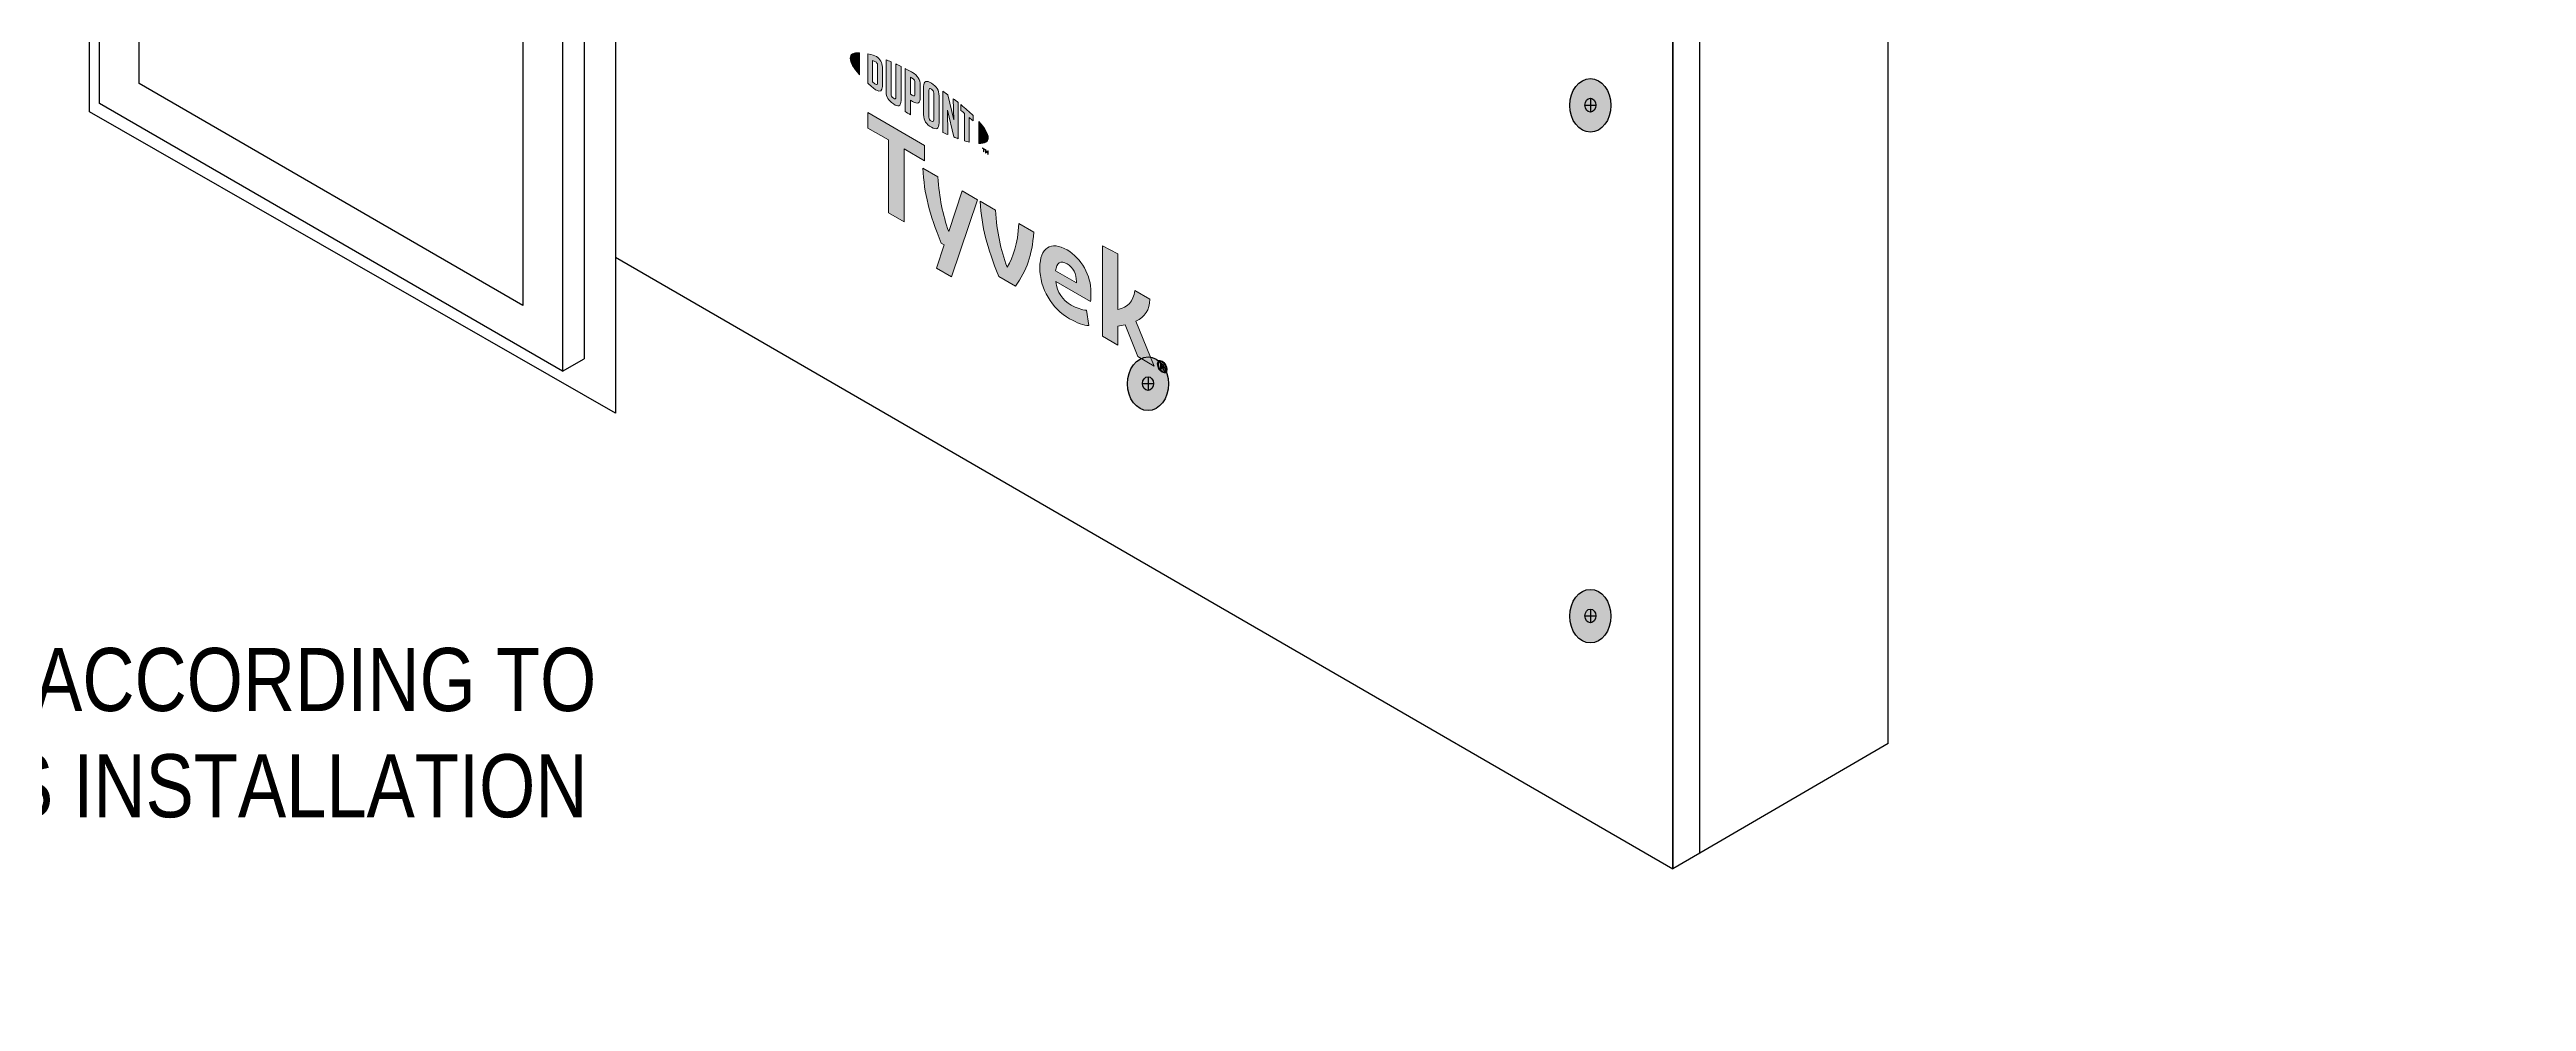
# Model space of a CAD drawing. Extents: x -1328 to 5679, y -4611 to 1603.
# Drawn here: x 363 to 804.6, y -2903.6 to -2733.8 of the extents above; entities that cross this region are included whole.
import ezdxf

# ---------------------------------------------------------------- set-up
doc = ezdxf.new("R2010")
doc.units = 0
doc.header["$MEASUREMENT"] = 0
for name, color, linetype, lineweight in [('.ATI-DETAIL', 7, 'Continuous', 0), ('.ATI-TEXT_1', 7, 'Continuous', 0), ('G-ANNO-TTLB', 7, 'Continuous', 0), ('TYVEK', 7, 'Continuous', 0), ('X-REF - TRACED', 7, 'Continuous', 0)]:
    doc.layers.add(name, color=color, linetype=linetype, lineweight=lineweight)

# ---------------------------------------------------------------- blocks, each defined once
blk = doc.blocks.new('Block_31')
at = {"layer": '.ATI-TEXT_1', "char_height": 0.2, "attachment_point": 7}
for s, insert in [('\\C18;\\c0;\\FArial Narrow|b0|i0|c1;\\H11.251642;\\W1.000000;A.', (211.72, -2851.95)), ('\\C18;\\c0;\\FArial Narrow|b0|i0|c1;\\H11.251642;\\W1.000000;INSTALL WINDOW ACCORDING TO', (244.25, -2851.95)), ("\\C18;\\c0;\\FArial Narrow|b0|i0|c1;\\H11.251642;\\W1.000000;MANUFACTURER'S INSTALLATION", (244.51, -2870.9)), ('\\C18;\\c0;\\FArial Narrow|b0|i0|c1;\\H11.251642;\\W1.000000;INSTRUCTIONS.', (244.25, -2889.86))]:
    blk.add_mtext(s, dxfattribs=dict(at, insert=insert))
blk = doc.blocks.new('Block_429')
at = {"layer": 'X-REF - TRACED', "true_color": 0x848484, "transparency": 33554687}
h = blk.add_hatch(color=252, dxfattribs=at)
h.dxf.hatch_style = 2
edge = h.paths.add_edge_path()
edge.add_spline(control_points=[(505.75, -2735.34), (505.75, -2736.07), (506.36, -2737.1), (507.43, -2738.29), (507.43, -2738.29), (507.43, -2734.35), (507.43, -2734.35), (506.36, -2734.31), (505.75, -2734.63), (505.75, -2735.34)], knot_values=[0, 0, 0, 0, 1, 1, 1, 2, 2, 2, 3, 3, 3, 3], degree=3, periodic=0)
h = blk.add_hatch(color=252, dxfattribs=at)
h.dxf.hatch_style = 2
edge = h.paths.add_edge_path()
edge.add_spline(control_points=[(510.63, -2739.77), (510.63, -2740.08), (510.47, -2740.09), (510.28, -2739.98), (510.14, -2739.89), (509.91, -2739.7), (509.72, -2739.53), (509.72, -2739.53), (509.72, -2735.76), (509.72, -2735.76), (509.91, -2735.81), (510.14, -2735.88), (510.28, -2735.97), (510.47, -2736.08), (510.63, -2736.27), (510.63, -2736.57), (510.63, -2736.57), (510.63, -2739.77), (510.63, -2739.77)], knot_values=[0, 0, 0, 0, 1, 1, 1, 2, 2, 2, 3, 3, 3, 4, 4, 4, 5, 5, 5, 6, 6, 6, 6], degree=3, periodic=0)
edge = h.paths.add_edge_path()
edge.add_spline(control_points=[(510.41, -2735.06), (510.11, -2734.88), (509.68, -2734.74), (508.9, -2734.56), (508.9, -2734.56), (508.9, -2739.79), (508.9, -2739.79), (509.59, -2740.42), (510.11, -2740.86), (510.41, -2741.03), (511.1, -2741.43), (511.48, -2741.17), (511.48, -2740.4), (511.48, -2740.4), (511.48, -2736.93), (511.48, -2736.93), (511.48, -2736.16), (511.1, -2735.45), (510.41, -2735.06)], knot_values=[0, 0, 0, 0, 1, 1, 1, 2, 2, 2, 3, 3, 3, 4, 4, 4, 5, 5, 5, 6, 6, 6, 6], degree=3, periodic=0)
h = blk.add_hatch(color=252, dxfattribs=at)
h.dxf.hatch_style = 2
edge = h.paths.add_edge_path()
edge.add_spline(control_points=[(513.88, -2742.26), (513.88, -2742.56), (513.78, -2742.7), (513.46, -2742.46), (513.13, -2742.23), (513.05, -2742.03), (513.05, -2741.67), (513.05, -2741.67), (513.05, -2735.98), (513.05, -2735.98), (512.83, -2735.88), (512.35, -2735.68), (512.15, -2735.6), (512.15, -2735.6), (512.15, -2741.35), (512.15, -2741.35), (512.15, -2742.27), (512.54, -2742.85), (513.46, -2743.5), (514.3, -2744.1), (514.81, -2743.91), (514.81, -2742.89), (514.81, -2742.89), (514.81, -2736.81), (514.81, -2736.81), (514.64, -2736.72), (514.06, -2736.45), (513.88, -2736.36), (513.88, -2736.36), (513.88, -2742.26), (513.88, -2742.26)], knot_values=[0, 0, 0, 0, 1, 1, 1, 2, 2, 2, 3, 3, 3, 4, 4, 4, 5, 5, 5, 6, 6, 6, 7, 7, 7, 8, 8, 8, 9, 9, 9, 10, 10, 10, 10], degree=3, periodic=0)
h = blk.add_hatch(color=252, dxfattribs=at)
h.dxf.hatch_style = 2
edge = h.paths.add_edge_path()
edge.add_spline(control_points=[(517.29, -2741.73), (517.29, -2742.06), (517.19, -2742.17), (516.81, -2741.95), (516.81, -2741.95), (516.48, -2741.77), (516.48, -2741.77), (516.48, -2741.77), (516.48, -2738.74), (516.48, -2738.74), (516.63, -2738.82), (516.71, -2738.86), (516.8, -2738.91), (517.21, -2739.15), (517.29, -2739.38), (517.29, -2739.72), (517.29, -2739.72), (517.29, -2741.73), (517.29, -2741.73)], knot_values=[0, 0, 0, 0, 1, 1, 1, 2, 2, 2, 3, 3, 3, 4, 4, 4, 5, 5, 5, 6, 6, 6, 6], degree=3, periodic=0)
edge = h.paths.add_edge_path()
edge.add_spline(control_points=[(516.85, -2737.88), (516.69, -2737.78), (516.09, -2737.46), (515.55, -2737.18), (515.55, -2737.18), (515.55, -2744.84), (515.55, -2744.84), (515.73, -2744.96), (516.22, -2745.27), (516.48, -2745.43), (516.48, -2745.43), (516.48, -2742.83), (516.48, -2742.83), (516.48, -2742.83), (516.85, -2743.04), (516.85, -2743.04), (517.83, -2743.6), (518.24, -2743.33), (518.24, -2742.36), (518.24, -2742.36), (518.24, -2740.11), (518.24, -2740.11), (518.24, -2739.16), (517.78, -2738.42), (516.85, -2737.88)], knot_values=[0, 0, 0, 0, 1, 1, 1, 2, 2, 2, 3, 3, 3, 4, 4, 4, 5, 5, 5, 6, 6, 6, 7, 7, 7, 8, 8, 8, 8], degree=3, periodic=0)
h = blk.add_hatch(color=252, dxfattribs=at)
h.dxf.hatch_style = 2
edge = h.paths.add_edge_path()
edge.add_spline(control_points=[(520.64, -2746.34), (520.64, -2746.64), (520.56, -2746.75), (520.22, -2746.57), (519.88, -2746.38), (519.79, -2746.16), (519.79, -2745.85), (519.79, -2745.85), (519.79, -2741.08), (519.79, -2741.08), (519.79, -2740.76), (519.88, -2740.64), (520.22, -2740.85), (520.56, -2741.06), (520.64, -2741.27), (520.64, -2741.57), (520.64, -2741.57), (520.64, -2746.34), (520.64, -2746.34)], knot_values=[0, 0, 0, 0, 1, 1, 1, 2, 2, 2, 3, 3, 3, 4, 4, 4, 5, 5, 5, 6, 6, 6, 6], degree=3, periodic=0)
edge = h.paths.add_edge_path()
edge.add_spline(control_points=[(520.22, -2739.78), (519.36, -2739.23), (518.84, -2739.37), (518.84, -2740.38), (518.84, -2740.38), (518.84, -2745.39), (518.84, -2745.39), (518.84, -2746.45), (519.31, -2747.16), (520.22, -2747.64), (521.12, -2748.12), (521.59, -2748), (521.59, -2746.87), (521.59, -2746.87), (521.59, -2742.09), (521.59, -2742.09), (521.59, -2741.01), (521.17, -2740.38), (520.22, -2739.78)], knot_values=[0, 0, 0, 0, 1, 1, 1, 2, 2, 2, 3, 3, 3, 4, 4, 4, 5, 5, 5, 6, 6, 6, 6], degree=3, periodic=0)
h = blk.add_hatch(color=252, dxfattribs=at)
h.dxf.hatch_style = 2
edge = h.paths.add_edge_path()
edge.add_spline(control_points=[(524.2, -2746.34), (524.2, -2746.34), (523.16, -2741.85), (523.16, -2741.85), (522.87, -2741.64), (522.53, -2741.4), (522.27, -2741.22), (522.27, -2741.22), (522.27, -2748.56), (522.27, -2748.56), (522.45, -2748.65), (522.92, -2748.86), (523.17, -2748.97), (523.17, -2748.97), (523.09, -2744.6), (523.09, -2744.6), (523.09, -2744.6), (524.2, -2749.39), (524.2, -2749.39), (524.43, -2749.48), (524.77, -2749.61), (525, -2749.69), (525, -2749.69), (525, -2743.24), (525, -2743.24), (524.76, -2743.05), (524.34, -2742.72), (524.13, -2742.57), (524.13, -2742.57), (524.2, -2746.34), (524.2, -2746.34)], knot_values=[0, 0, 0, 0, 1, 1, 1, 2, 2, 2, 3, 3, 3, 4, 4, 4, 5, 5, 5, 6, 6, 6, 7, 7, 7, 8, 8, 8, 9, 9, 9, 10, 10, 10, 10], degree=3, periodic=0)
h = blk.add_hatch(color=252, dxfattribs=at)
h.dxf.hatch_style = 2
edge = h.paths.add_edge_path()
edge.add_spline(control_points=[(525.46, -2744.64), (525.69, -2744.82), (525.92, -2745), (526.14, -2745.19), (526.14, -2745.19), (526.14, -2750.07), (526.14, -2750.07), (526.35, -2750.14), (526.73, -2750.24), (526.98, -2750.3), (526.98, -2750.3), (526.98, -2745.9), (526.98, -2745.9), (527.23, -2746.12), (527.46, -2746.32), (527.67, -2746.51), (527.67, -2746.51), (527.67, -2745.57), (527.67, -2745.57), (527, -2744.92), (526.29, -2744.3), (525.46, -2743.62), (525.46, -2743.62), (525.46, -2744.64), (525.46, -2744.64)], knot_values=[0, 0, 0, 0, 1, 1, 1, 2, 2, 2, 3, 3, 3, 4, 4, 4, 5, 5, 5, 6, 6, 6, 7, 7, 7, 8, 8, 8, 8], degree=3, periodic=0)
h = blk.add_hatch(color=252, dxfattribs=at)
h.dxf.hatch_style = 2
edge = h.paths.add_edge_path()
edge.add_spline(control_points=[(530.36, -2749.55), (530.36, -2750.27), (529.74, -2750.6), (528.68, -2750.56), (528.68, -2750.56), (528.68, -2746.62), (528.68, -2746.62), (529.74, -2747.81), (530.36, -2748.83), (530.36, -2749.55)], knot_values=[0, 0, 0, 0, 1, 1, 1, 2, 2, 2, 3, 3, 3, 3], degree=3, periodic=0)
h = blk.add_hatch(color=252, dxfattribs=at)
h.dxf.hatch_style = 2
edge = h.paths.add_edge_path()
edge.add_spline(control_points=[(529.86, -2751.64), (529.86, -2751.64), (529.96, -2751.69), (529.96, -2751.69), (529.96, -2751.69), (530.11, -2752.05), (530.11, -2752.05), (530.11, -2752.05), (530.26, -2751.87), (530.26, -2751.87), (530.26, -2751.87), (530.36, -2751.92), (530.36, -2751.92), (530.36, -2751.92), (530.36, -2752.49), (530.36, -2752.49), (530.36, -2752.49), (530.26, -2752.44), (530.26, -2752.44), (530.26, -2752.44), (530.26, -2752.03), (530.26, -2752.03), (530.26, -2752.03), (530.11, -2752.22), (530.11, -2752.22), (530.11, -2752.22), (530.1, -2752.21), (530.1, -2752.21), (530.1, -2752.21), (529.95, -2751.85), (529.95, -2751.85), (529.95, -2751.85), (529.95, -2752.26), (529.95, -2752.26), (529.95, -2752.26), (529.86, -2752.2), (529.86, -2752.2), (529.86, -2752.2), (529.86, -2751.64), (529.86, -2751.64)], knot_values=[0, 0, 0, 0, 1, 1, 1, 2, 2, 2, 3, 3, 3, 4, 4, 4, 5, 5, 5, 6, 6, 6, 7, 7, 7, 8, 8, 8, 9, 9, 9, 10, 10, 10, 11, 11, 11, 12, 12, 12, 13, 13, 13, 13], degree=3, periodic=0)
edge = h.paths.add_edge_path()
edge.add_spline(control_points=[(529.5, -2751.53), (529.5, -2751.53), (529.35, -2751.44), (529.35, -2751.44), (529.35, -2751.44), (529.35, -2751.34), (529.35, -2751.34), (529.35, -2751.34), (529.75, -2751.57), (529.75, -2751.57), (529.75, -2751.57), (529.75, -2751.67), (529.75, -2751.67), (529.75, -2751.67), (529.6, -2751.59), (529.6, -2751.59), (529.6, -2751.59), (529.6, -2752.05), (529.6, -2752.05), (529.6, -2752.05), (529.5, -2752), (529.5, -2752), (529.5, -2752), (529.5, -2751.53), (529.5, -2751.53)], knot_values=[0, 0, 0, 0, 1, 1, 1, 2, 2, 2, 3, 3, 3, 4, 4, 4, 5, 5, 5, 6, 6, 6, 7, 7, 7, 8, 8, 8, 8], degree=3, periodic=0)
at = {"layer": 'X-REF - TRACED'}
for points, knots in [([(505.75, -2735.34), (505.75, -2736.07), (506.36, -2737.1), (507.43, -2738.29), (507.43, -2738.29), (507.43, -2734.35), (507.43, -2734.35), (506.36, -2734.31), (505.75, -2734.63), (505.75, -2735.34)], [0, 0, 0, 0, 1, 1, 1, 2, 2, 2, 3, 3, 3, 3]), ([(510.41, -2735.06), (510.11, -2734.88), (509.68, -2734.74), (508.9, -2734.56), (508.9, -2734.56), (508.9, -2739.79), (508.9, -2739.79), (509.59, -2740.42), (510.11, -2740.86), (510.41, -2741.03), (511.1, -2741.43), (511.48, -2741.17), (511.48, -2740.4), (511.48, -2740.4), (511.48, -2736.93), (511.48, -2736.93), (511.48, -2736.16), (511.1, -2735.45), (510.41, -2735.06)], [0, 0, 0, 0, 1, 1, 1, 2, 2, 2, 3, 3, 3, 4, 4, 4, 5, 5, 5, 6, 6, 6, 6]), ([(510.63, -2739.77), (510.63, -2740.08), (510.47, -2740.09), (510.28, -2739.98), (510.14, -2739.89), (509.91, -2739.7), (509.72, -2739.53), (509.72, -2739.53), (509.72, -2735.76), (509.72, -2735.76), (509.91, -2735.81), (510.14, -2735.88), (510.28, -2735.97), (510.47, -2736.08), (510.63, -2736.27), (510.63, -2736.57), (510.63, -2736.57), (510.63, -2739.77), (510.63, -2739.77)], [0, 0, 0, 0, 1, 1, 1, 2, 2, 2, 3, 3, 3, 4, 4, 4, 5, 5, 5, 6, 6, 6, 6]), ([(513.88, -2742.26), (513.88, -2742.56), (513.78, -2742.7), (513.46, -2742.46), (513.13, -2742.23), (513.05, -2742.03), (513.05, -2741.67), (513.05, -2741.67), (513.05, -2735.98), (513.05, -2735.98), (512.83, -2735.88), (512.35, -2735.68), (512.15, -2735.6), (512.15, -2735.6), (512.15, -2741.35), (512.15, -2741.35), (512.15, -2742.27), (512.54, -2742.85), (513.46, -2743.5), (514.3, -2744.1), (514.81, -2743.91), (514.81, -2742.89), (514.81, -2742.89), (514.81, -2736.81), (514.81, -2736.81), (514.64, -2736.72), (514.06, -2736.45), (513.88, -2736.36), (513.88, -2736.36), (513.88, -2742.26), (513.88, -2742.26)], [0, 0, 0, 0, 1, 1, 1, 2, 2, 2, 3, 3, 3, 4, 4, 4, 5, 5, 5, 6, 6, 6, 7, 7, 7, 8, 8, 8, 9, 9, 9, 10, 10, 10, 10]), ([(516.85, -2737.88), (516.69, -2737.78), (516.09, -2737.46), (515.55, -2737.18), (515.55, -2737.18), (515.55, -2744.84), (515.55, -2744.84), (515.73, -2744.96), (516.22, -2745.27), (516.48, -2745.43), (516.48, -2745.43), (516.48, -2742.83), (516.48, -2742.83), (516.48, -2742.83), (516.85, -2743.04), (516.85, -2743.04), (517.83, -2743.6), (518.24, -2743.33), (518.24, -2742.36), (518.24, -2742.36), (518.24, -2740.11), (518.24, -2740.11), (518.24, -2739.16), (517.78, -2738.42), (516.85, -2737.88)], [0, 0, 0, 0, 1, 1, 1, 2, 2, 2, 3, 3, 3, 4, 4, 4, 5, 5, 5, 6, 6, 6, 7, 7, 7, 8, 8, 8, 8]), ([(517.29, -2741.73), (517.29, -2742.06), (517.19, -2742.17), (516.81, -2741.95), (516.81, -2741.95), (516.48, -2741.77), (516.48, -2741.77), (516.48, -2741.77), (516.48, -2738.74), (516.48, -2738.74), (516.63, -2738.82), (516.71, -2738.86), (516.8, -2738.91), (517.21, -2739.15), (517.29, -2739.38), (517.29, -2739.72), (517.29, -2739.72), (517.29, -2741.73), (517.29, -2741.73)], [0, 0, 0, 0, 1, 1, 1, 2, 2, 2, 3, 3, 3, 4, 4, 4, 5, 5, 5, 6, 6, 6, 6]), ([(520.22, -2739.78), (519.36, -2739.23), (518.84, -2739.37), (518.84, -2740.38), (518.84, -2740.38), (518.84, -2745.39), (518.84, -2745.39), (518.84, -2746.45), (519.31, -2747.16), (520.22, -2747.64), (521.12, -2748.12), (521.59, -2748), (521.59, -2746.87), (521.59, -2746.87), (521.59, -2742.09), (521.59, -2742.09), (521.59, -2741.01), (521.17, -2740.38), (520.22, -2739.78)], [0, 0, 0, 0, 1, 1, 1, 2, 2, 2, 3, 3, 3, 4, 4, 4, 5, 5, 5, 6, 6, 6, 6]), ([(520.64, -2746.34), (520.64, -2746.64), (520.56, -2746.75), (520.22, -2746.57), (519.88, -2746.38), (519.79, -2746.16), (519.79, -2745.85), (519.79, -2745.85), (519.79, -2741.08), (519.79, -2741.08), (519.79, -2740.76), (519.88, -2740.64), (520.22, -2740.85), (520.56, -2741.06), (520.64, -2741.27), (520.64, -2741.57), (520.64, -2741.57), (520.64, -2746.34), (520.64, -2746.34)], [0, 0, 0, 0, 1, 1, 1, 2, 2, 2, 3, 3, 3, 4, 4, 4, 5, 5, 5, 6, 6, 6, 6]), ([(524.2, -2746.34), (524.2, -2746.34), (523.16, -2741.85), (523.16, -2741.85), (522.87, -2741.64), (522.53, -2741.4), (522.27, -2741.22), (522.27, -2741.22), (522.27, -2748.56), (522.27, -2748.56), (522.45, -2748.65), (522.92, -2748.86), (523.17, -2748.97), (523.17, -2748.97), (523.09, -2744.6), (523.09, -2744.6), (523.09, -2744.6), (524.2, -2749.39), (524.2, -2749.39), (524.43, -2749.48), (524.77, -2749.61), (525, -2749.69), (525, -2749.69), (525, -2743.24), (525, -2743.24), (524.76, -2743.05), (524.34, -2742.72), (524.13, -2742.57), (524.13, -2742.57), (524.2, -2746.34), (524.2, -2746.34)], [0, 0, 0, 0, 1, 1, 1, 2, 2, 2, 3, 3, 3, 4, 4, 4, 5, 5, 5, 6, 6, 6, 7, 7, 7, 8, 8, 8, 9, 9, 9, 10, 10, 10, 10]), ([(525.46, -2744.64), (525.69, -2744.82), (525.92, -2745), (526.14, -2745.19), (526.14, -2745.19), (526.14, -2750.07), (526.14, -2750.07), (526.35, -2750.14), (526.73, -2750.24), (526.98, -2750.3), (526.98, -2750.3), (526.98, -2745.9), (526.98, -2745.9), (527.23, -2746.12), (527.46, -2746.32), (527.67, -2746.51), (527.67, -2746.51), (527.67, -2745.57), (527.67, -2745.57), (527, -2744.92), (526.29, -2744.3), (525.46, -2743.62), (525.46, -2743.62), (525.46, -2744.64), (525.46, -2744.64)], [0, 0, 0, 0, 1, 1, 1, 2, 2, 2, 3, 3, 3, 4, 4, 4, 5, 5, 5, 6, 6, 6, 7, 7, 7, 8, 8, 8, 8]), ([(530.36, -2749.55), (530.36, -2750.27), (529.74, -2750.6), (528.68, -2750.56), (528.68, -2750.56), (528.68, -2746.62), (528.68, -2746.62), (529.74, -2747.81), (530.36, -2748.83), (530.36, -2749.55)], [0, 0, 0, 0, 1, 1, 1, 2, 2, 2, 3, 3, 3, 3]), ([(529.5, -2751.53), (529.5, -2751.53), (529.35, -2751.44), (529.35, -2751.44), (529.35, -2751.44), (529.35, -2751.34), (529.35, -2751.34), (529.35, -2751.34), (529.75, -2751.57), (529.75, -2751.57), (529.75, -2751.57), (529.75, -2751.67), (529.75, -2751.67), (529.75, -2751.67), (529.6, -2751.59), (529.6, -2751.59), (529.6, -2751.59), (529.6, -2752.05), (529.6, -2752.05), (529.6, -2752.05), (529.5, -2752), (529.5, -2752), (529.5, -2752), (529.5, -2751.53), (529.5, -2751.53)], [0, 0, 0, 0, 1, 1, 1, 2, 2, 2, 3, 3, 3, 4, 4, 4, 5, 5, 5, 6, 6, 6, 7, 7, 7, 8, 8, 8, 8]), ([(529.86, -2751.64), (529.86, -2751.64), (529.96, -2751.69), (529.96, -2751.69), (529.96, -2751.69), (530.11, -2752.05), (530.11, -2752.05), (530.11, -2752.05), (530.26, -2751.87), (530.26, -2751.87), (530.26, -2751.87), (530.36, -2751.92), (530.36, -2751.92), (530.36, -2751.92), (530.36, -2752.49), (530.36, -2752.49), (530.36, -2752.49), (530.26, -2752.44), (530.26, -2752.44), (530.26, -2752.44), (530.26, -2752.03), (530.26, -2752.03), (530.26, -2752.03), (530.11, -2752.22), (530.11, -2752.22), (530.11, -2752.22), (530.1, -2752.21), (530.1, -2752.21), (530.1, -2752.21), (529.95, -2751.85), (529.95, -2751.85), (529.95, -2751.85), (529.95, -2752.26), (529.95, -2752.26), (529.95, -2752.26), (529.86, -2752.2), (529.86, -2752.2), (529.86, -2752.2), (529.86, -2751.64), (529.86, -2751.64)], [0, 0, 0, 0, 1, 1, 1, 2, 2, 2, 3, 3, 3, 4, 4, 4, 5, 5, 5, 6, 6, 6, 7, 7, 7, 8, 8, 8, 9, 9, 9, 10, 10, 10, 11, 11, 11, 12, 12, 12, 13, 13, 13, 13])]:
    blk.add_open_spline(points, degree=3, knots=knots, dxfattribs=at)
blk = doc.blocks.new('Block_433')
at = {"layer": 'X-REF - TRACED', "true_color": 0x848484, "transparency": 33554687}
h = blk.add_hatch(color=252, dxfattribs=at)
h.dxf.hatch_style = 2
h.paths.add_polyline_path([(519, -2750.88), (508.9, -2745.05), (508.9, -2747.79), (512.55, -2749.9), (512.55, -2762.89), (515.36, -2764.51), (515.36, -2751.52), (519, -2753.62)])
h = blk.add_hatch(color=252, dxfattribs=at)
h.dxf.hatch_style = 2
edge = h.paths.add_edge_path()
edge.add_spline(control_points=[(535.8, -2764.82), (535.62, -2768.56), (534.87, -2770.74), (533.72, -2772.61), (532.6, -2769.43), (531.87, -2766.4), (531.66, -2762.43), (531.66, -2762.43), (528.93, -2760.86), (528.93, -2760.86), (529.22, -2765.55), (530.11, -2768.96), (532.23, -2774.25), (532.23, -2774.25), (535.23, -2775.98), (535.23, -2775.98), (537.27, -2773.09), (538.11, -2770.68), (538.5, -2766.38), (538.5, -2766.38), (535.8, -2764.82), (535.8, -2764.82)], knot_values=[0, 0, 0, 0, 1, 1, 1, 2, 2, 2, 3, 3, 3, 4, 4, 4, 5, 5, 5, 6, 6, 6, 7, 7, 7, 7], degree=3, periodic=0)
h = blk.add_hatch(color=252, dxfattribs=at)
h.dxf.hatch_style = 2
edge = h.paths.add_edge_path()
edge.add_spline(control_points=[(542.36, -2773.27), (542.36, -2773.27), (546.09, -2775.42), (546.09, -2775.42), (546.09, -2775.42), (546.09, -2775.15), (546.09, -2775.15), (546.09, -2773.89), (545.5, -2772.63), (544.42, -2772.01), (543.29, -2771.35), (542.54, -2771.84), (542.36, -2773.27)], knot_values=[0, 0, 0, 0, 1, 1, 1, 2, 2, 2, 3, 3, 3, 4, 4, 4, 4], degree=3, periodic=0)
edge = h.paths.add_edge_path()
edge.add_spline(control_points=[(548.31, -2783.04), (547.44, -2782.99), (546.17, -2782.57), (544.88, -2781.82), (541.72, -2780), (539.56, -2776.46), (539.56, -2772.73), (539.56, -2769.15), (541.54, -2767.87), (544.42, -2769.53), (546.99, -2771.02), (548.68, -2774.08), (548.68, -2777.1), (548.68, -2777.77), (548.64, -2778.33), (548.6, -2778.76), (548.6, -2778.76), (542.4, -2775.18), (542.4, -2775.18), (542.66, -2777.13), (543.58, -2778.47), (545.15, -2779.37), (546.11, -2779.93), (547.03, -2780.21), (547.88, -2780.3), (547.88, -2780.3), (548.31, -2783.04), (548.31, -2783.04)], knot_values=[0, 0, 0, 0, 1, 1, 1, 2, 2, 2, 3, 3, 3, 4, 4, 4, 5, 5, 5, 6, 6, 6, 7, 7, 7, 8, 8, 8, 9, 9, 9, 9], degree=3, periodic=0)
h = blk.add_hatch(color=252, dxfattribs=at)
h.dxf.hatch_style = 2
edge = h.paths.add_edge_path()
edge.add_spline(control_points=[(556.7, -2782.24), (556.7, -2782.24), (559.96, -2790.26), (559.96, -2790.26), (559.96, -2790.26), (557.02, -2788.56), (557.02, -2788.56), (557.02, -2788.56), (554.76, -2782.88), (554.76, -2782.88), (554.35, -2782.98), (553.92, -2783.06), (553.45, -2783.13), (553.45, -2783.13), (553.45, -2786.5), (553.45, -2786.5), (553.45, -2786.5), (550.74, -2784.94), (550.74, -2784.94), (550.74, -2784.94), (550.74, -2768.82), (550.74, -2768.82), (550.74, -2768.82), (553.45, -2770.22), (553.45, -2770.22), (553.45, -2770.22), (553.45, -2780.14), (553.45, -2780.14), (555.29, -2779.83), (556.19, -2778.78), (556.51, -2776.78), (556.51, -2776.78), (559.19, -2778.33), (559.19, -2778.33), (559.13, -2780.23), (558.27, -2781.46), (556.7, -2782.24)], knot_values=[0, 0, 0, 0, 1, 1, 1, 2, 2, 2, 3, 3, 3, 4, 4, 4, 5, 5, 5, 6, 6, 6, 7, 7, 7, 8, 8, 8, 9, 9, 9, 10, 10, 10, 11, 11, 11, 12, 12, 12, 12], degree=3, periodic=0)
at = {"layer": 'X-REF - TRACED'}
blk.add_lwpolyline([(519, -2750.88), (508.9, -2745.05), (508.9, -2747.79), (512.55, -2749.9), (512.55, -2762.89), (515.36, -2764.51), (515.36, -2751.52), (519, -2753.62)], close=True, dxfattribs=at)
for points, knots in [([(535.8, -2764.82), (535.62, -2768.56), (534.87, -2770.74), (533.72, -2772.61), (532.6, -2769.43), (531.87, -2766.4), (531.66, -2762.43), (531.66, -2762.43), (528.93, -2760.86), (528.93, -2760.86), (529.22, -2765.55), (530.11, -2768.96), (532.23, -2774.25), (532.23, -2774.25), (535.23, -2775.98), (535.23, -2775.98), (537.27, -2773.09), (538.11, -2770.68), (538.5, -2766.38), (538.5, -2766.38), (535.8, -2764.82), (535.8, -2764.82)], [0, 0, 0, 0, 1, 1, 1, 2, 2, 2, 3, 3, 3, 4, 4, 4, 5, 5, 5, 6, 6, 6, 7, 7, 7, 7]), ([(548.31, -2783.04), (547.44, -2782.99), (546.17, -2782.57), (544.88, -2781.82), (541.72, -2780), (539.56, -2776.46), (539.56, -2772.73), (539.56, -2769.15), (541.54, -2767.87), (544.42, -2769.53), (546.99, -2771.02), (548.68, -2774.08), (548.68, -2777.1), (548.68, -2777.77), (548.64, -2778.33), (548.6, -2778.76), (548.6, -2778.76), (542.4, -2775.18), (542.4, -2775.18), (542.66, -2777.13), (543.58, -2778.47), (545.15, -2779.37), (546.11, -2779.93), (547.03, -2780.21), (547.88, -2780.3), (547.88, -2780.3), (548.31, -2783.04), (548.31, -2783.04)], [0, 0, 0, 0, 1, 1, 1, 2, 2, 2, 3, 3, 3, 4, 4, 4, 5, 5, 5, 6, 6, 6, 7, 7, 7, 8, 8, 8, 9, 9, 9, 9]), ([(556.7, -2782.24), (556.7, -2782.24), (559.96, -2790.26), (559.96, -2790.26), (559.96, -2790.26), (557.02, -2788.56), (557.02, -2788.56), (557.02, -2788.56), (554.76, -2782.88), (554.76, -2782.88), (554.35, -2782.98), (553.92, -2783.06), (553.45, -2783.13), (553.45, -2783.13), (553.45, -2786.5), (553.45, -2786.5), (553.45, -2786.5), (550.74, -2784.94), (550.74, -2784.94), (550.74, -2784.94), (550.74, -2768.82), (550.74, -2768.82), (550.74, -2768.82), (553.45, -2770.22), (553.45, -2770.22), (553.45, -2770.22), (553.45, -2780.14), (553.45, -2780.14), (555.29, -2779.83), (556.19, -2778.78), (556.51, -2776.78), (556.51, -2776.78), (559.19, -2778.33), (559.19, -2778.33), (559.13, -2780.23), (558.27, -2781.46), (556.7, -2782.24)], [0, 0, 0, 0, 1, 1, 1, 2, 2, 2, 3, 3, 3, 4, 4, 4, 5, 5, 5, 6, 6, 6, 7, 7, 7, 8, 8, 8, 9, 9, 9, 10, 10, 10, 11, 11, 11, 12, 12, 12, 12]), ([(542.36, -2773.27), (542.36, -2773.27), (546.09, -2775.42), (546.09, -2775.42), (546.09, -2775.42), (546.09, -2775.15), (546.09, -2775.15), (546.09, -2773.89), (545.5, -2772.63), (544.42, -2772.01), (543.29, -2771.35), (542.54, -2771.84), (542.36, -2773.27)], [0, 0, 0, 0, 1, 1, 1, 2, 2, 2, 3, 3, 3, 4, 4, 4, 4])]:
    blk.add_open_spline(points, degree=3, knots=knots, dxfattribs=at)
blk = doc.blocks.new('Block_432')
at = {"layer": 'X-REF - TRACED', "true_color": 0x848484, "transparency": 33554687}
h = blk.add_hatch(color=252, dxfattribs=at)
h.dxf.hatch_style = 2
edge = h.paths.add_edge_path()
edge.add_spline(control_points=[(525.74, -2759.02), (525.74, -2759.02), (523.31, -2766.26), (523.31, -2766.26), (522.28, -2763.23), (521.61, -2760.3), (521.4, -2756.51), (521.4, -2756.51), (518.68, -2754.94), (518.68, -2754.94), (518.97, -2759.63), (519.85, -2763.04), (521.97, -2768.33), (521.97, -2768.33), (522.52, -2768.64), (522.52, -2768.64), (522.52, -2768.64), (521.13, -2772.79), (521.13, -2772.79), (521.13, -2772.79), (523.83, -2774.35), (523.83, -2774.35), (523.83, -2774.35), (528.45, -2760.58), (528.45, -2760.58), (528.45, -2760.58), (525.74, -2759.02), (525.74, -2759.02)], knot_values=[0, 0, 0, 0, 1, 1, 1, 2, 2, 2, 3, 3, 3, 4, 4, 4, 5, 5, 5, 6, 6, 6, 7, 7, 7, 8, 8, 8, 9, 9, 9, 9], degree=3, periodic=0)
at = {"layer": 'X-REF - TRACED'}
blk.add_open_spline([(525.74, -2759.02), (525.74, -2759.02), (523.31, -2766.26), (523.31, -2766.26), (522.28, -2763.23), (521.61, -2760.3), (521.4, -2756.51), (521.4, -2756.51), (518.68, -2754.94), (518.68, -2754.94), (518.97, -2759.63), (519.85, -2763.04), (521.97, -2768.33), (521.97, -2768.33), (522.52, -2768.64), (522.52, -2768.64), (522.52, -2768.64), (521.13, -2772.79), (521.13, -2772.79), (521.13, -2772.79), (523.83, -2774.35), (523.83, -2774.35), (523.83, -2774.35), (528.45, -2760.58), (528.45, -2760.58), (528.45, -2760.58), (525.74, -2759.02), (525.74, -2759.02)], degree=3, knots=[0, 0, 0, 0, 1, 1, 1, 2, 2, 2, 3, 3, 3, 4, 4, 4, 5, 5, 5, 6, 6, 6, 7, 7, 7, 8, 8, 8, 9, 9, 9, 9], dxfattribs=at)
blk.add_blockref('Block_433', (0, 0), dxfattribs=at)
blk = doc.blocks.new('Block_434')
at = {"layer": 'X-REF - TRACED', "true_color": 0x848484, "transparency": 33554687}
h = blk.add_hatch(color=252, dxfattribs=at)
h.dxf.hatch_style = 2
edge = h.paths.add_edge_path()
edge.add_spline(control_points=[(561.26, -2789.95), (561.26, -2789.95), (561.26, -2790.25), (561.26, -2790.25), (561.26, -2790.25), (561.37, -2790.31), (561.37, -2790.31), (561.48, -2790.37), (561.54, -2790.37), (561.54, -2790.26), (561.54, -2790.15), (561.48, -2790.08), (561.37, -2790.02), (561.37, -2790.02), (561.26, -2789.95), (561.26, -2789.95)], knot_values=[0, 0, 0, 0, 1, 1, 1, 2, 2, 2, 3, 3, 3, 4, 4, 4, 5, 5, 5, 5], degree=3, periodic=0)
edge = h.paths.add_edge_path()
edge.add_spline(control_points=[(561.07, -2789.65), (561.07, -2789.65), (561.37, -2789.83), (561.37, -2789.83), (561.6, -2789.97), (561.72, -2790.16), (561.72, -2790.37), (561.72, -2790.51), (561.66, -2790.58), (561.55, -2790.57), (561.61, -2790.73), (561.68, -2790.9), (561.78, -2791.09), (561.78, -2791.09), (561.55, -2790.95), (561.55, -2790.95), (561.47, -2790.78), (561.41, -2790.64), (561.36, -2790.49), (561.36, -2790.49), (561.26, -2790.43), (561.26, -2790.43), (561.26, -2790.43), (561.26, -2790.78), (561.26, -2790.78), (561.26, -2790.78), (561.07, -2790.67), (561.07, -2790.67), (561.07, -2790.67), (561.07, -2789.65), (561.07, -2789.65)], knot_values=[0, 0, 0, 0, 1, 1, 1, 2, 2, 2, 3, 3, 3, 4, 4, 4, 5, 5, 5, 6, 6, 6, 7, 7, 7, 8, 8, 8, 9, 9, 9, 10, 10, 10, 10], degree=3, periodic=0)
edge = h.paths.add_edge_path()
edge.add_spline(control_points=[(561.38, -2789.57), (560.95, -2789.33), (560.71, -2789.47), (560.71, -2789.98), (560.71, -2790.49), (560.95, -2790.91), (561.38, -2791.15), (561.8, -2791.4), (562.05, -2791.26), (562.05, -2790.75), (562.05, -2790.24), (561.8, -2789.82), (561.38, -2789.57)], knot_values=[0, 0, 0, 0, 1, 1, 1, 2, 2, 2, 3, 3, 3, 4, 4, 4, 4], degree=3, periodic=0)
edge = h.paths.add_edge_path()
edge.add_spline(control_points=[(561.38, -2789.37), (561.91, -2789.67), (562.25, -2790.26), (562.25, -2790.87), (562.25, -2791.47), (561.9, -2791.65), (561.38, -2791.35), (560.85, -2791.04), (560.51, -2790.47), (560.51, -2789.86), (560.51, -2789.25), (560.85, -2789.06), (561.38, -2789.37)], knot_values=[0, 0, 0, 0, 1, 1, 1, 2, 2, 2, 3, 3, 3, 4, 4, 4, 4], degree=3, periodic=0)
at = {"layer": 'X-REF - TRACED'}
for points, knots in [([(561.38, -2789.37), (561.91, -2789.67), (562.25, -2790.26), (562.25, -2790.87), (562.25, -2791.47), (561.9, -2791.65), (561.38, -2791.35), (560.85, -2791.04), (560.51, -2790.47), (560.51, -2789.86), (560.51, -2789.25), (560.85, -2789.06), (561.38, -2789.37)], [0, 0, 0, 0, 1, 1, 1, 2, 2, 2, 3, 3, 3, 4, 4, 4, 4]), ([(561.38, -2789.57), (560.95, -2789.33), (560.71, -2789.47), (560.71, -2789.98), (560.71, -2790.49), (560.95, -2790.91), (561.38, -2791.15), (561.8, -2791.4), (562.05, -2791.26), (562.05, -2790.75), (562.05, -2790.24), (561.8, -2789.82), (561.38, -2789.57)], [0, 0, 0, 0, 1, 1, 1, 2, 2, 2, 3, 3, 3, 4, 4, 4, 4]), ([(561.07, -2789.65), (561.07, -2789.65), (561.37, -2789.83), (561.37, -2789.83), (561.6, -2789.97), (561.72, -2790.16), (561.72, -2790.37), (561.72, -2790.51), (561.66, -2790.58), (561.55, -2790.57), (561.61, -2790.73), (561.68, -2790.9), (561.78, -2791.09), (561.78, -2791.09), (561.55, -2790.95), (561.55, -2790.95), (561.47, -2790.78), (561.41, -2790.64), (561.36, -2790.49), (561.36, -2790.49), (561.26, -2790.43), (561.26, -2790.43), (561.26, -2790.43), (561.26, -2790.78), (561.26, -2790.78), (561.26, -2790.78), (561.07, -2790.67), (561.07, -2790.67), (561.07, -2790.67), (561.07, -2789.65), (561.07, -2789.65)], [0, 0, 0, 0, 1, 1, 1, 2, 2, 2, 3, 3, 3, 4, 4, 4, 5, 5, 5, 6, 6, 6, 7, 7, 7, 8, 8, 8, 9, 9, 9, 10, 10, 10, 10]), ([(561.26, -2789.95), (561.26, -2789.95), (561.26, -2790.25), (561.26, -2790.25), (561.26, -2790.25), (561.37, -2790.31), (561.37, -2790.31), (561.48, -2790.37), (561.54, -2790.37), (561.54, -2790.26), (561.54, -2790.15), (561.48, -2790.08), (561.37, -2790.02), (561.37, -2790.02), (561.26, -2789.95), (561.26, -2789.95)], [0, 0, 0, 0, 1, 1, 1, 2, 2, 2, 3, 3, 3, 4, 4, 4, 5, 5, 5, 5])]:
    blk.add_open_spline(points, degree=3, knots=knots, dxfattribs=at)
blk = doc.blocks.new('Block_431')
at = {"layer": 'X-REF - TRACED'}
for name in ['Block_432', 'Block_434']:
    blk.add_blockref(name, (0, 0), dxfattribs=at)
blk = doc.blocks.new('Block_430')
at = {"layer": 'X-REF - TRACED'}
blk.add_blockref('Block_431', (0, 0), dxfattribs=at)
blk = doc.blocks.new('Block_428')
at = {"layer": 'X-REF - TRACED'}
for name in ['Block_429', 'Block_430']:
    blk.add_blockref(name, (0, 0), dxfattribs=at)
blk = doc.blocks.new('Block_576')
at = {"layer": '.ATI-DETAIL'}
blk.add_lwpolyline([(378.94, -2739.87), (378.94, -2583.7), (447.4, -2623.31), (447.4, -2779.47)], close=True, dxfattribs=at)
at = {"layer": '.ATI-DETAIL', "color": 251, "lineweight": 0, "true_color": 0x5b5b5b}
blk.add_open_spline([(444.01, -2662.23), (444.01, -2662.23), (447.4, -2656.36), (447.4, -2656.36)], degree=3, dxfattribs=at)

msp = doc.modelspace()

# ---------------------------------------------------------------- hatches: boundary and pattern name
at = {"layer": 'G-ANNO-TTLB', "true_color": 0xff00ff, "transparency": 33554687}
h = msp.add_hatch(color=6, dxfattribs=at)
edge = h.paths.add_edge_path()
edge.add_spline(control_points=[(1601.48, -3473.69), (1601.48, -3473.69), (-1328.04, -3473.69), (-1328.04, -3473.69), (-1328.04, -3473.69), (-1328.04, -1016.69), (-1328.04, -1016.69), (-1328.04, -1016.69), (1601.48, -1016.69), (1601.48, -1016.69), (1601.48, -1016.69), (1601.48, -3473.69), (1601.48, -3473.69)], knot_values=[0, 0, 0, 0, 1, 1, 1, 2, 2, 2, 3, 3, 3, 4, 4, 4, 4], degree=3, periodic=0)
edge = h.paths.add_edge_path()
edge.add_spline(control_points=[(-1319.04, -1025.69), (-1319.04, -1025.69), (-1319.04, -3464.69), (-1319.04, -3464.69), (-1319.04, -3464.69), (1592.48, -3464.69), (1592.48, -3464.69), (1592.48, -3464.69), (1592.48, -1025.69), (1592.48, -1025.69), (1592.48, -1025.69), (-1319.04, -1025.69), (-1319.04, -1025.69)], knot_values=[0, 0, 0, 0, 1, 1, 1, 2, 2, 2, 3, 3, 3, 4, 4, 4, 4], degree=3, periodic=0)
edge.add_line((-1319.04, -1025.69), (-1319.04, -1025.69))
at = {"layer": 'TYVEK', "true_color": 0x003b71, "transparency": 33554687}
h = msp.add_hatch(color=156, dxfattribs=at)
h.dxf.hatch_style = 2
edge = h.paths.add_edge_path()
edge.add_ellipse((637.72, -2743.75), major_axis=(0, 4.78), ratio=0.766948, start_angle=0, end_angle=360)
h = msp.add_hatch(color=156, dxfattribs=at)
h.dxf.hatch_style = 2
edge = h.paths.add_edge_path()
edge.add_ellipse((558.85, -2793.41), major_axis=(0, 4.78), ratio=0.766948, start_angle=0, end_angle=360)
h = msp.add_hatch(color=156, dxfattribs=at)
h.dxf.hatch_style = 2
edge = h.paths.add_edge_path()
edge.add_ellipse((637.72, -2834.86), major_axis=(0, 4.78), ratio=0.766948, start_angle=0, end_angle=360)

# ---------------------------------------------------------------- linework, layer by layer
at = {"layer": 'G-ANNO-TTLB'}
for points in [[(1601.48, -3473.69), (1601.48, -3473.69), (-1328.04, -3473.69), (-1328.04, -3473.69), (-1328.04, -3473.69), (-1328.04, -1016.69), (-1328.04, -1016.69), (-1328.04, -1016.69), (1601.48, -1016.69), (1601.48, -1016.69), (1601.48, -1016.69), (1601.48, -3473.69), (1601.48, -3473.69)], [(-1319.04, -1025.69), (-1319.04, -1025.69), (-1319.04, -3464.69), (-1319.04, -3464.69), (-1319.04, -3464.69), (1592.48, -3464.69), (1592.48, -3464.69), (1592.48, -3464.69), (1592.48, -1025.69), (1592.48, -1025.69), (1592.48, -1025.69), (-1319.04, -1025.69), (-1319.04, -1025.69)]]:
    msp.add_open_spline(points, degree=3, knots=[0, 0, 0, 0, 1, 1, 1, 2, 2, 2, 3, 3, 3, 4, 4, 4, 4], dxfattribs=at)
at = {"layer": 'TYVEK', "color": 33, "lineweight": 25, "true_color": 0xcc9966}
for q in [(690.84, -2433.18), (657.22, -2877.17)]:
    msp.add_line((690.84, -2857.6), q, dxfattribs=at)
at = {"layer": 'TYVEK', "color": 2, "lineweight": 25, "true_color": 0xffff00}
for p, q in [((652.41, -2455.53), (652.41, -2879.96)), ((657.22, -2877.17), (657.22, -2540.27)), ((652.41, -2879.96), (652.41, -2711.69)), ((652.41, -2711.69), (652.41, -2879.96)), ((463.93, -2770.84), (652.41, -2879.96)), ((657.22, -2877.17), (652.41, -2879.96))]:
    msp.add_line(p, q, dxfattribs=at)
at = {"layer": 'TYVEK', "color": 18, "lineweight": 25, "true_color": 0x000000}
for p in [(652.41, -2455.53), (463.93, -2770.84)]:
    msp.add_line(p, (652.41, -2879.96), dxfattribs=at)
at = {"layer": 'TYVEK', "color": 3, "lineweight": 25, "true_color": 0x00ff00}
for p, q in [((370.12, -2744.88), (370.12, -2560.54)), ((371.88, -2743.41), (371.88, -2571.99)), ((463.93, -2614.32), (463.93, -2798.66)), ((458.32, -2617.57), (458.32, -2788.98)), ((454.47, -2619.77), (454.47, -2791.18)), ((463.93, -2798.66), (370.12, -2744.88)), ((454.47, -2791.18), (371.88, -2743.41)), ((454.47, -2791.18), (458.32, -2788.98))]:
    msp.add_line(p, q, dxfattribs=at)
at = {"layer": 'TYVEK', "color": 18, "lineweight": 25, "true_color": 0x080808}
for p, q in [((637.72, -2742.49), (637.72, -2744.95)), ((636.75, -2743.72), (638.7, -2743.72)), ((557.87, -2793.38), (559.82, -2793.38)), ((558.85, -2792.15), (558.85, -2794.62)), ((636.75, -2834.83), (638.7, -2834.83)), ((637.72, -2833.59), (637.72, -2836.06))]:
    msp.add_line(p, q, dxfattribs=at)
at = {"layer": 'TYVEK', "color": 3, "lineweight": 25, "true_color": 0x00ff00}
msp.add_lwpolyline([(378.94, -2739.87), (378.94, -2583.7), (447.4, -2623.31), (447.4, -2779.47), (378.94, -2739.87)], dxfattribs=at)
at = {"layer": 'TYVEK', "color": 18, "lineweight": 25, "true_color": 0x000000}
for centre in [(637.72, -2743.75), (558.85, -2793.41), (637.72, -2834.86)]:
    msp.add_ellipse(centre, major_axis=(0, 4.78), ratio=0.766948, dxfattribs=at)
at = {"layer": 'TYVEK', "color": 18, "lineweight": 25, "true_color": 0x080808}
for centre in [(637.72, -2743.72), (558.85, -2793.38), (637.72, -2834.83)]:
    msp.add_ellipse(centre, major_axis=(0, 1.23), ratio=0.788846, dxfattribs=at)

# ---------------------------------------------------------------- block references
at = {"layer": '.ATI-DETAIL'}
msp.add_blockref('Block_576', (0, 0), dxfattribs=at)
at = {"layer": '.ATI-TEXT_1'}
msp.add_blockref('Block_31', (0, 0), dxfattribs=at)
at = {"layer": 'X-REF - TRACED'}
msp.add_blockref('Block_428', (0, 0), dxfattribs=at)

doc.saveas('drawing.dxf')
